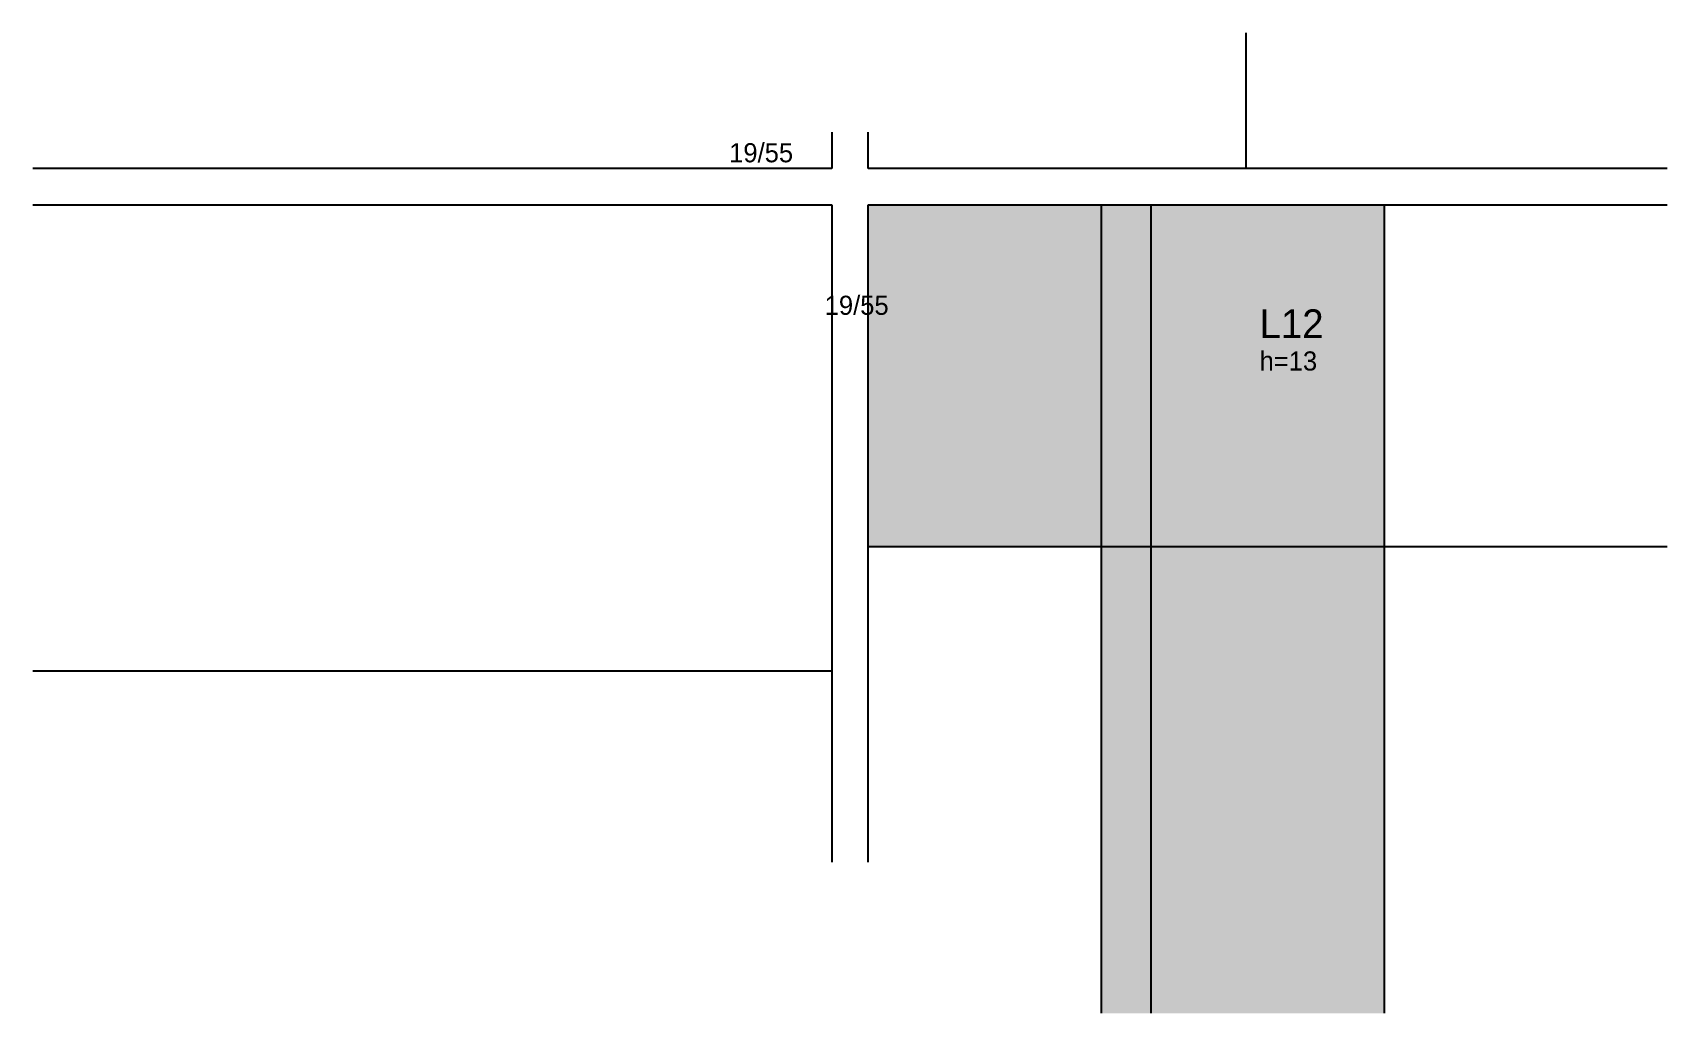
# Model space of a CAD drawing. Header units: metres. Extents: x 4509 to 5364, y 2299 to 2812.
import ezdxf

# ---------------------------------------------------------------- set-up
doc = ezdxf.new("R2010")
doc.units = ezdxf.units.M
for name, color, linetype in [('3', 7, 'Continuous'), ('4', 7, 'Continuous'), ('Hachura', 7, 'Continuous'), ('Painéis', 7, 'Continuous'), ('REAPROVEITAMENTO', 7, 'Continuous')]:
    doc.layers.add(name, color=color, linetype=linetype)

msp = doc.modelspace()

# ---------------------------------------------------------------- hatches: boundary and pattern name
at = {"layer": 'Hachura'}
h = msp.add_hatch(color=7, dxfattribs=at)
h.dxf.hatch_style = 1
h.paths.add_polyline_path([(5093.54, 2721.98), (5067.54, 2721.98), (5067.54, 2721.98), (5067.54, 2298.98), (5067.54, 2298.98), (5093.54, 2298.98), (5093.54, 2298.98), (5093.54, 2721.98)])
at = {"layer": 'REAPROVEITAMENTO'}
h = msp.add_hatch(color=7, dxfattribs=at)
h.dxf.hatch_style = 1
h.paths.add_polyline_path([(4945.54, 2542.98), (5067.54, 2542.98), (5067.54, 2542.98), (5067.54, 2721.98), (5067.54, 2721.98), (4945.54, 2721.98), (4945.54, 2721.98), (4945.54, 2542.98)])
h = msp.add_hatch(color=7, dxfattribs=at)
h.dxf.hatch_style = 1
h.paths.add_polyline_path([(5215.54, 2721.98), (5093.54, 2721.98), (5093.54, 2721.98), (5093.54, 2298.98), (5093.54, 2298.98), (5215.54, 2298.98), (5215.54, 2298.98), (5215.54, 2721.98)])

# ---------------------------------------------------------------- linework, layer by layer
at = {"layer": '3', "color": 7, "lineweight": 25}
for points in [[(4926.54, 2759.98), (4926.54, 2740.98)], [(4945.54, 2740.98), (4945.54, 2759.98)], [(4926.54, 2740.98), (4508.54, 2740.98)], [(5363.54, 2740.98), (4945.54, 2740.98)], [(4508.54, 2721.98), (4926.54, 2721.98)], [(4926.54, 2721.98), (4926.54, 2377.98)], [(4945.54, 2721.98), (5363.54, 2721.98)], [(4945.54, 2377.98), (4945.54, 2721.98)]]:
    msp.add_lwpolyline(points, dxfattribs=at)
at = {"layer": 'Painéis', "color": 7, "lineweight": 25}
for p, q in [((5143.04, 2811.98), (5143.04, 2740.98)), ((5067.54, 2298.98), (5067.54, 2721.98)), ((5093.54, 2298.98), (5093.54, 2721.98)), ((5215.54, 2298.98), (5215.54, 2721.98)), ((5363.54, 2542.98), (4945.54, 2542.98)), ((4926.54, 2477.98), (4508.53, 2477.98))]:
    msp.add_line(p, q, dxfattribs=at)

# ---------------------------------------------------------------- texts
at = {"layer": '3', "color": 7, "lineweight": 25}
for s, p in [('19/55', (4872.82, 2744.18)), ('19/55', (4922.79, 2664.37)), ('h=13', (5150.27, 2635.24))]:
    msp.add_text(s, height=10, dxfattribs=at).set_placement(p)
at = {"layer": '4', "color": 7, "lineweight": 25}
msp.add_text('L12', height=15, dxfattribs=at).set_placement((5150.27, 2652.24))

doc.saveas('drawing.dxf')
